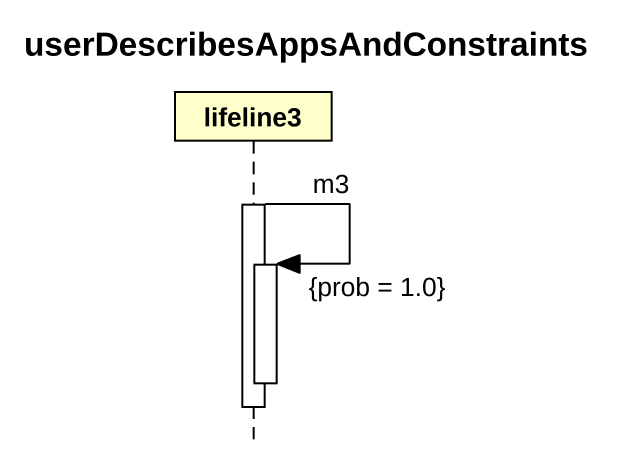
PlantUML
@startuml
title userDescribesAppsAndConstraints
hide footbox
participant lifeline3

activate lifeline3
lifeline3 -> lifeline3 : m3\n{prob = 1.0}
activate lifeline3
deactivate lifeline3
deactivate lifeline3
@enduml
